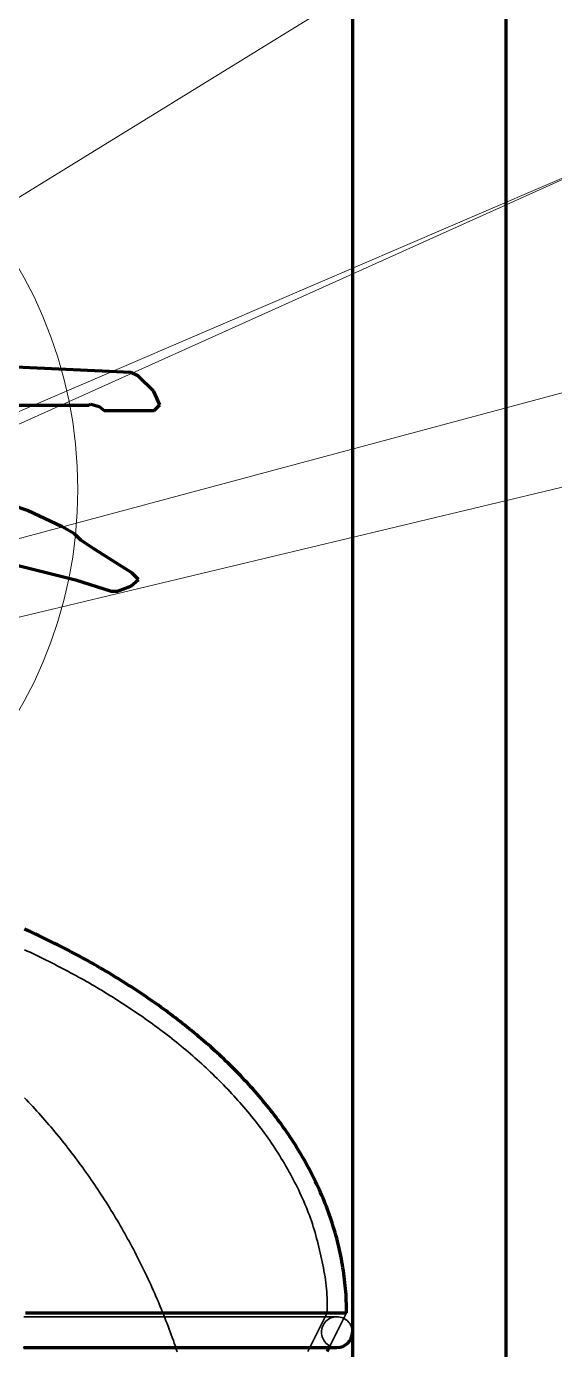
# Model space of a CAD drawing. Header units: millimetres. Extents: x 0 to 2208, y 0 to 420.
# Drawn here: x 99 to 107.76, y 204.35 to 226.29 of the extents above; entities that cross this region are included whole.
import ezdxf

# ---------------------------------------------------------------- set-up
doc = ezdxf.new("R2010")
doc.units = ezdxf.units.MM
doc.linetypes.add('IRAM-E-TRAZOS', pattern=[5, 4, -1])
for name, color, linetype, lineweight in [('01-VISIBLE', 7, 'CONTINUOUS', 70), ('02-OCULTA', 4, 'IRAM-E-TRAZOS', 35), ('08-FINA', 5, 'CONTINUOUS', 18)]:
    doc.layers.add(name, color=color, linetype=linetype, lineweight=lineweight)

msp = doc.modelspace()

# ---------------------------------------------------------------- linework, layer by layer
at = {"layer": '01-VISIBLE'}
for p, q in [((104.409, 232.728), (104.409, 191.816)), ((106.949, 232.728), (106.949, 191.816)), ((100.729, 220.549), (98.578, 220.65)), ((100.847, 220.498), (100.729, 220.549)), ((101.11, 220.236), (100.847, 220.498)), ((101.211, 220.015), (101.11, 220.236)), ((93.261, 220.007), (100.034, 220.007)), ((100.034, 220.007), (100.068, 220.024)), ((100.068, 220.024), (100.204, 219.99)), ((100.204, 219.99), (100.288, 219.922)), ((100.288, 219.922), (101.118, 219.922)), ((101.118, 219.922), (101.211, 220.015)), ((99.018, 218.263), (98.561, 218.415)), ((99.594, 217.992), (99.018, 218.263)), ((99.797, 217.873), (99.594, 217.992)), ((99.899, 217.772), (99.797, 217.873)), ((100.102, 217.636), (99.899, 217.772)), ((100.746, 217.23), (100.102, 217.636)), ((98.731, 217.382), (99.814, 217.111)), ((100.856, 217.12), (100.746, 217.23)), ((99.814, 217.111), (100.407, 216.925)), ((100.509, 216.925), (100.729, 217.01)), ((100.729, 217.01), (100.856, 217.12)), ((100.407, 216.925), (100.509, 216.925)), ((103.989, 204.316), (104.021, 204.38))]:
    msp.add_line(p, q, dxfattribs=at)
for points in [[(104.309, 204.956), (104.309, 205.006), (104.308, 205.056), (104.307, 205.106), (104.305, 205.156), (104.302, 205.206), (104.3, 205.256), (104.296, 205.306), (104.292, 205.356), (104.288, 205.406), (104.282, 205.456), (104.277, 205.506), (104.271, 205.556), (104.264, 205.605), (104.257, 205.655), (104.249, 205.705), (104.241, 205.754), (104.232, 205.803), (104.223, 205.853), (104.213, 205.902), (104.203, 205.951), (104.193, 206), (104.181, 206.049), (104.17, 206.097), (104.157, 206.146), (104.145, 206.195), (104.132, 206.243), (104.118, 206.291), (104.104, 206.339), (104.089, 206.387), (104.074, 206.435), (104.059, 206.483), (104.043, 206.53), (104.026, 206.578), (104.01, 206.625), (103.992, 206.672), (103.974, 206.719), (103.956, 206.765), (103.938, 206.812), (103.919, 206.858), (103.899, 206.904), (103.879, 206.95), (103.859, 206.996), (103.838, 207.042), (103.817, 207.087), (103.795, 207.133), (103.773, 207.178), (103.751, 207.223), (103.728, 207.267), (103.705, 207.312), (103.682, 207.356), (103.658, 207.4), (103.634, 207.444), (103.609, 207.488), (103.584, 207.531), (103.559, 207.574), (103.534, 207.618), (103.508, 207.66), (103.481, 207.703), (103.455, 207.746), (103.428, 207.788), (103.4, 207.83), (103.373, 207.872), (103.345, 207.913), (103.317, 207.955), (103.288, 207.996), (103.259, 208.037), (103.23, 208.078), (103.201, 208.118), (103.171, 208.159), (103.141, 208.199), (103.111, 208.239), (103.08, 208.278), (103.049, 208.318), (103.018, 208.357), (102.987, 208.396), (102.955, 208.435), (102.923, 208.474), (102.891, 208.512), (102.858, 208.55), (102.826, 208.588), (102.793, 208.626), (102.76, 208.664), (102.726, 208.701), (102.692, 208.738), (102.659, 208.775), (102.624, 208.812), (102.59, 208.848), (102.556, 208.885), (102.521, 208.921), (102.486, 208.957), (102.451, 208.992), (102.415, 209.028), (102.38, 209.063), (102.344, 209.098), (102.308, 209.133), (102.272, 209.168), (102.235, 209.202), (102.199, 209.236), (102.162, 209.27), (102.125, 209.304), (102.088, 209.338), (102.05, 209.371), (102.013, 209.404), (101.975, 209.437), (101.937, 209.47), (101.899, 209.503), (101.861, 209.535), (101.823, 209.568), (101.784, 209.6), (101.745, 209.631), (101.706, 209.663), (101.667, 209.695), (101.628, 209.726), (101.589, 209.757), (101.549, 209.788), (101.51, 209.818), (101.47, 209.849), (101.43, 209.879), (101.39, 209.909), (101.35, 209.939), (101.31, 209.969), (101.269, 209.999), (101.228, 210.028), (101.188, 210.057), (101.147, 210.086), (101.106, 210.115), (101.065, 210.144), (101.023, 210.172), (100.982, 210.2), (100.941, 210.229), (100.899, 210.256), (100.857, 210.284), (100.815, 210.312), (100.773, 210.339), (100.731, 210.366), (100.689, 210.393), (100.647, 210.42), (100.604, 210.447), (100.562, 210.474), (100.519, 210.5), (100.476, 210.526), (100.434, 210.552), (100.391, 210.578), (100.348, 210.604), (100.304, 210.629), (100.261, 210.654), (100.218, 210.68), (100.174, 210.705), (100.131, 210.729), (100.087, 210.754), (100.044, 210.779), (100, 210.803), (99.956, 210.827), (99.912, 210.851), (99.868, 210.875), (99.824, 210.899), (99.779, 210.922), (99.735, 210.946), (99.691, 210.969), (99.646, 210.992), (99.601, 211.015), (99.557, 211.038), (99.512, 211.06), (99.467, 211.083), (99.422, 211.105), (99.377, 211.127), (99.332, 211.149), (99.287, 211.171), (99.242, 211.192), (99.197, 211.214), (99.151, 211.235), (99.106, 211.257), (99.06, 211.278), (99.015, 211.298), (98.969, 211.319)], [(98.986, 204.956), (99.056, 204.956), (99.125, 204.956), (99.194, 204.956), (99.263, 204.956), (99.332, 204.956), (99.401, 204.956), (99.47, 204.956), (99.539, 204.956), (99.609, 204.956), (99.678, 204.956), (99.747, 204.956), (99.816, 204.956), (99.885, 204.956), (99.954, 204.956), (100.023, 204.956), (100.092, 204.956), (100.162, 204.956), (100.231, 204.956), (100.3, 204.956), (100.369, 204.956), (100.438, 204.956), (100.507, 204.956), (100.576, 204.956), (100.645, 204.956), (100.715, 204.956), (100.784, 204.956), (100.853, 204.956), (100.922, 204.956), (100.991, 204.956), (101.06, 204.956), (101.129, 204.956), (101.198, 204.956), (101.268, 204.956), (101.337, 204.956), (101.406, 204.956), (101.475, 204.956), (101.544, 204.956), (101.613, 204.956), (101.682, 204.956), (101.751, 204.956), (101.821, 204.956), (101.89, 204.956), (101.959, 204.956), (102.028, 204.956), (102.097, 204.956), (102.166, 204.956), (102.235, 204.956), (102.304, 204.956), (102.374, 204.956), (102.443, 204.956), (102.512, 204.956), (102.581, 204.956), (102.65, 204.956), (102.719, 204.956), (102.788, 204.956), (102.857, 204.956), (102.927, 204.956), (102.996, 204.956), (103.065, 204.956), (103.134, 204.956), (103.203, 204.956), (103.272, 204.956), (103.341, 204.956), (103.41, 204.956), (103.48, 204.956), (103.549, 204.956), (103.618, 204.956), (103.687, 204.956), (103.756, 204.956), (103.825, 204.956), (103.894, 204.956), (103.963, 204.956), (104.033, 204.956), (104.102, 204.956), (104.171, 204.956), (104.24, 204.956), (104.309, 204.956)], [(98.956, 204.38), (99.025, 204.38), (99.093, 204.38), (99.161, 204.38), (99.23, 204.38), (99.298, 204.38), (99.366, 204.38), (99.435, 204.38), (99.503, 204.38), (99.571, 204.38), (99.64, 204.38), (99.708, 204.38), (99.776, 204.38), (99.845, 204.38), (99.913, 204.38), (99.981, 204.38), (100.05, 204.38), (100.118, 204.38), (100.186, 204.38), (100.255, 204.38), (100.323, 204.38), (100.391, 204.38), (100.46, 204.38), (100.528, 204.38), (100.596, 204.38), (100.664, 204.38), (100.733, 204.38), (100.801, 204.38), (100.869, 204.38), (100.938, 204.38), (101.006, 204.38), (101.074, 204.38), (101.143, 204.38), (101.211, 204.38), (101.279, 204.38), (101.348, 204.38), (101.416, 204.38), (101.484, 204.38), (101.553, 204.38), (101.621, 204.38), (101.689, 204.38), (101.758, 204.38), (101.826, 204.38), (101.894, 204.38), (101.963, 204.38), (102.031, 204.38), (102.099, 204.38), (102.168, 204.38), (102.236, 204.38), (102.304, 204.38), (102.373, 204.38), (102.441, 204.38), (102.509, 204.38), (102.578, 204.38), (102.646, 204.38), (102.714, 204.38), (102.783, 204.38), (102.851, 204.38), (102.919, 204.38), (102.988, 204.38), (103.056, 204.38), (103.124, 204.38), (103.193, 204.38), (103.261, 204.38), (103.329, 204.38), (103.397, 204.38), (103.466, 204.38), (103.534, 204.38), (103.602, 204.38), (103.671, 204.38), (103.739, 204.38), (103.807, 204.38), (103.876, 204.38), (103.944, 204.38), (104.012, 204.38), (104.081, 204.38), (104.149, 204.38)], [(104.021, 204.38), (104.042, 204.38), (104.064, 204.38), (104.085, 204.38), (104.106, 204.38), (104.128, 204.38), (104.149, 204.38)]]:
    msp.add_lwpolyline(points, dxfattribs=at)
msp.add_arc((104.149, 204.636), 0.256, -90, 0, dxfattribs=at)
at = {"layer": '02-OCULTA'}
for p, q in [((100.729, 220.549), (98.578, 220.65)), ((100.847, 220.498), (100.729, 220.549)), ((101.11, 220.236), (100.847, 220.498)), ((101.211, 220.015), (101.11, 220.236)), ((93.261, 220.007), (100.034, 220.007)), ((100.034, 220.007), (100.068, 220.024)), ((100.068, 220.024), (100.204, 219.99)), ((100.204, 219.99), (100.288, 219.922)), ((100.288, 219.922), (101.118, 219.922)), ((101.118, 219.922), (101.211, 220.015)), ((99.018, 218.263), (98.561, 218.415)), ((99.594, 217.992), (99.018, 218.263)), ((99.797, 217.873), (99.594, 217.992)), ((99.899, 217.772), (99.797, 217.873)), ((100.102, 217.636), (99.899, 217.772)), ((100.746, 217.23), (100.102, 217.636)), ((98.731, 217.382), (99.814, 217.111)), ((100.856, 217.12), (100.746, 217.23)), ((99.814, 217.111), (100.407, 216.925)), ((100.509, 216.925), (100.729, 217.01)), ((100.729, 217.01), (100.856, 217.12)), ((100.407, 216.925), (100.509, 216.925)), ((103.989, 204.956), (103.669, 204.316)), ((104.021, 204.38), (104.309, 204.956))]:
    msp.add_line(p, q, dxfattribs=at)
for points in [[(98.968, 210.978), (99.013, 210.957), (99.059, 210.936), (99.104, 210.914), (99.149, 210.893), (99.194, 210.871), (99.239, 210.849), (99.284, 210.827), (99.329, 210.805), (99.374, 210.782), (99.419, 210.76), (99.464, 210.737), (99.508, 210.714), (99.553, 210.691), (99.597, 210.668), (99.642, 210.645), (99.686, 210.621), (99.73, 210.597), (99.774, 210.574), (99.818, 210.55), (99.862, 210.525), (99.906, 210.501), (99.95, 210.477), (99.993, 210.452), (100.037, 210.427), (100.08, 210.402), (100.124, 210.377), (100.167, 210.351), (100.21, 210.326), (100.253, 210.3), (100.296, 210.274), (100.339, 210.248), (100.382, 210.222), (100.424, 210.195), (100.467, 210.169), (100.509, 210.142), (100.551, 210.115), (100.594, 210.088), (100.636, 210.061), (100.678, 210.033), (100.719, 210.005), (100.761, 209.977), (100.803, 209.949), (100.844, 209.921), (100.885, 209.893), (100.927, 209.864), (100.968, 209.835), (101.008, 209.806), (101.049, 209.777), (101.09, 209.748), (101.13, 209.718), (101.171, 209.688), (101.211, 209.658), (101.251, 209.628), (101.291, 209.598), (101.331, 209.567), (101.37, 209.537), (101.41, 209.506), (101.449, 209.474), (101.488, 209.443), (101.527, 209.412), (101.566, 209.38), (101.604, 209.348), (101.643, 209.316), (101.681, 209.283), (101.719, 209.251), (101.757, 209.218), (101.795, 209.185), (101.833, 209.152), (101.87, 209.118), (101.907, 209.085), (101.944, 209.051), (101.981, 209.017), (102.018, 208.983), (102.054, 208.948), (102.09, 208.913), (102.126, 208.878), (102.162, 208.843), (102.198, 208.808), (102.233, 208.772), (102.268, 208.737), (102.303, 208.701), (102.338, 208.665), (102.372, 208.628), (102.406, 208.591), (102.44, 208.555), (102.474, 208.518), (102.508, 208.48), (102.541, 208.443), (102.574, 208.405), (102.607, 208.367), (102.639, 208.329), (102.672, 208.29), (102.704, 208.252), (102.735, 208.213), (102.767, 208.174), (102.798, 208.135), (102.829, 208.095), (102.859, 208.055), (102.89, 208.015), (102.92, 207.975), (102.949, 207.935), (102.979, 207.894), (103.008, 207.853), (103.036, 207.812), (103.065, 207.771), (103.093, 207.729), (103.12, 207.687), (103.148, 207.645), (103.174, 207.603), (103.201, 207.56), (103.227, 207.518), (103.253, 207.475), (103.279, 207.432), (103.304, 207.388), (103.329, 207.345), (103.353, 207.301), (103.377, 207.257), (103.401, 207.213), (103.425, 207.169), (103.448, 207.124), (103.471, 207.079), (103.493, 207.035), (103.515, 206.989), (103.536, 206.944), (103.558, 206.899), (103.578, 206.853), (103.599, 206.807), (103.619, 206.761), (103.638, 206.715), (103.657, 206.668), (103.675, 206.622), (103.693, 206.575), (103.71, 206.528), (103.726, 206.48), (103.742, 206.433), (103.757, 206.385), (103.772, 206.337), (103.786, 206.289), (103.8, 206.241), (103.813, 206.192), (103.826, 206.144), (103.838, 206.095), (103.85, 206.047), (103.861, 205.998), (103.873, 205.949), (103.884, 205.9), (103.894, 205.851), (103.904, 205.802), (103.915, 205.753), (103.924, 205.704), (103.934, 205.654), (103.943, 205.605), (103.952, 205.556), (103.96, 205.506), (103.967, 205.457), (103.973, 205.407), (103.977, 205.357), (103.981, 205.307), (103.983, 205.257), (103.985, 205.207), (103.987, 205.156), (103.988, 205.106), (103.989, 205.056), (103.989, 205.006), (103.989, 204.956)], [(98.967, 208.523), (99.002, 208.487), (99.036, 208.45), (99.07, 208.414), (99.104, 208.377), (99.138, 208.34), (99.172, 208.303), (99.205, 208.266), (99.238, 208.228), (99.272, 208.191), (99.305, 208.153), (99.337, 208.115), (99.37, 208.077), (99.402, 208.039), (99.435, 208.001), (99.467, 207.962), (99.499, 207.924), (99.531, 207.885), (99.562, 207.846), (99.594, 207.807), (99.625, 207.768), (99.656, 207.729), (99.687, 207.69), (99.718, 207.65), (99.748, 207.61), (99.779, 207.571), (99.809, 207.531), (99.839, 207.491), (99.869, 207.45), (99.898, 207.41), (99.928, 207.37), (99.957, 207.329), (99.986, 207.288), (100.015, 207.247), (100.044, 207.206), (100.072, 207.165), (100.101, 207.124), (100.129, 207.083), (100.157, 207.041), (100.185, 207), (100.213, 206.958), (100.24, 206.916), (100.267, 206.874), (100.295, 206.832), (100.321, 206.79), (100.348, 206.747), (100.375, 206.705), (100.401, 206.662), (100.427, 206.62), (100.453, 206.577), (100.479, 206.534), (100.505, 206.491), (100.53, 206.448), (100.555, 206.404), (100.58, 206.361), (100.605, 206.318), (100.63, 206.274), (100.654, 206.23), (100.678, 206.186), (100.702, 206.143), (100.726, 206.099), (100.75, 206.054), (100.773, 206.01), (100.797, 205.966), (100.82, 205.921), (100.843, 205.877), (100.865, 205.832), (100.888, 205.788), (100.91, 205.743), (100.932, 205.698), (100.954, 205.653), (100.976, 205.608), (100.997, 205.562), (101.019, 205.517), (101.04, 205.472), (101.061, 205.426), (101.081, 205.381), (101.102, 205.335), (101.122, 205.289), (101.142, 205.243), (101.162, 205.197), (101.182, 205.151), (101.201, 205.105), (101.22, 205.059), (101.24, 205.013), (101.258, 204.966), (101.277, 204.92), (101.295, 204.873), (101.314, 204.826), (101.332, 204.78), (101.35, 204.733), (101.367, 204.686), (101.385, 204.639), (101.402, 204.592), (101.419, 204.545), (101.436, 204.498), (101.452, 204.451), (101.469, 204.403), (101.485, 204.356), (101.501, 204.308)], [(98.967, 208.523), (99.002, 208.487), (99.036, 208.45), (99.07, 208.414), (99.104, 208.377), (99.138, 208.34), (99.172, 208.303), (99.205, 208.266), (99.238, 208.228), (99.272, 208.191), (99.305, 208.153), (99.337, 208.115), (99.37, 208.077), (99.402, 208.039), (99.435, 208.001), (99.467, 207.962), (99.499, 207.924), (99.531, 207.885), (99.562, 207.846), (99.594, 207.807), (99.625, 207.768), (99.656, 207.729), (99.687, 207.69), (99.718, 207.65), (99.748, 207.61), (99.779, 207.571), (99.809, 207.531), (99.839, 207.491), (99.869, 207.45), (99.898, 207.41), (99.928, 207.37), (99.957, 207.329), (99.986, 207.288), (100.015, 207.247), (100.044, 207.206), (100.072, 207.165), (100.101, 207.124), (100.129, 207.083), (100.157, 207.041), (100.185, 207), (100.213, 206.958), (100.24, 206.916), (100.267, 206.874), (100.295, 206.832), (100.321, 206.79), (100.348, 206.747), (100.375, 206.705), (100.401, 206.662), (100.427, 206.62), (100.453, 206.577), (100.479, 206.534), (100.505, 206.491), (100.53, 206.448), (100.555, 206.404), (100.58, 206.361), (100.605, 206.318), (100.63, 206.274), (100.654, 206.23), (100.678, 206.186), (100.702, 206.143), (100.726, 206.099), (100.75, 206.054), (100.773, 206.01), (100.797, 205.966), (100.82, 205.921), (100.843, 205.877), (100.865, 205.832), (100.888, 205.788), (100.91, 205.743), (100.932, 205.698), (100.954, 205.653), (100.976, 205.608), (100.997, 205.562), (101.019, 205.517), (101.04, 205.472), (101.061, 205.426), (101.081, 205.381), (101.102, 205.335), (101.122, 205.289), (101.142, 205.243), (101.162, 205.197), (101.182, 205.151), (101.201, 205.105), (101.22, 205.059), (101.24, 205.013), (101.258, 204.966), (101.277, 204.92), (101.295, 204.873), (101.314, 204.826), (101.332, 204.78), (101.35, 204.733), (101.367, 204.686), (101.385, 204.639), (101.402, 204.592), (101.419, 204.545), (101.436, 204.498), (101.452, 204.451), (101.469, 204.403), (101.485, 204.356), (101.501, 204.308)], [(98.967, 208.523), (99.002, 208.487), (99.036, 208.45), (99.07, 208.414), (99.104, 208.377), (99.138, 208.34), (99.172, 208.303), (99.205, 208.266), (99.238, 208.228), (99.272, 208.191), (99.305, 208.153), (99.337, 208.115), (99.37, 208.077), (99.402, 208.039), (99.435, 208.001), (99.467, 207.962), (99.499, 207.924), (99.531, 207.885), (99.562, 207.846), (99.594, 207.807), (99.625, 207.768), (99.656, 207.729), (99.687, 207.69), (99.718, 207.65), (99.748, 207.61), (99.779, 207.571), (99.809, 207.531), (99.839, 207.491), (99.869, 207.45), (99.898, 207.41), (99.928, 207.37), (99.957, 207.329), (99.986, 207.288), (100.015, 207.247), (100.044, 207.206), (100.072, 207.165), (100.101, 207.124), (100.129, 207.083), (100.157, 207.041), (100.185, 207), (100.213, 206.958), (100.24, 206.916), (100.267, 206.874), (100.295, 206.832), (100.321, 206.79), (100.348, 206.747), (100.375, 206.705), (100.401, 206.662), (100.427, 206.62), (100.453, 206.577), (100.479, 206.534), (100.505, 206.491), (100.53, 206.448), (100.555, 206.404), (100.58, 206.361), (100.605, 206.318), (100.63, 206.274), (100.654, 206.23), (100.678, 206.186), (100.702, 206.143), (100.726, 206.099), (100.75, 206.054), (100.773, 206.01), (100.797, 205.966), (100.82, 205.921), (100.843, 205.877), (100.865, 205.832), (100.888, 205.788), (100.91, 205.743), (100.932, 205.698), (100.954, 205.653), (100.976, 205.608), (100.997, 205.562), (101.019, 205.517), (101.04, 205.472), (101.061, 205.426), (101.081, 205.381), (101.102, 205.335), (101.122, 205.289), (101.142, 205.243), (101.162, 205.197), (101.182, 205.151), (101.201, 205.105), (101.22, 205.059), (101.24, 205.013), (101.258, 204.966), (101.277, 204.92), (101.295, 204.873), (101.314, 204.826), (101.332, 204.78), (101.35, 204.733), (101.367, 204.686), (101.385, 204.639), (101.402, 204.592), (101.419, 204.545), (101.436, 204.498), (101.452, 204.451), (101.469, 204.403), (101.485, 204.356), (101.501, 204.308)], [(104.309, 204.956), (104.24, 204.956), (104.171, 204.956), (104.102, 204.956), (104.033, 204.956), (103.963, 204.956), (103.894, 204.956), (103.825, 204.956), (103.756, 204.956), (103.687, 204.956), (103.618, 204.956), (103.549, 204.956), (103.48, 204.956), (103.41, 204.956), (103.341, 204.956), (103.272, 204.956), (103.203, 204.956), (103.134, 204.956), (103.065, 204.956), (102.996, 204.956), (102.927, 204.956), (102.857, 204.956), (102.788, 204.956), (102.719, 204.956), (102.65, 204.956), (102.581, 204.956), (102.512, 204.956), (102.443, 204.956), (102.374, 204.956), (102.304, 204.956), (102.235, 204.956), (102.166, 204.956), (102.097, 204.956), (102.028, 204.956), (101.959, 204.956), (101.89, 204.956), (101.821, 204.956), (101.751, 204.956), (101.682, 204.956), (101.613, 204.956), (101.544, 204.956), (101.475, 204.956), (101.406, 204.956), (101.337, 204.956), (101.268, 204.956), (101.198, 204.956), (101.129, 204.956), (101.06, 204.956), (100.991, 204.956), (100.922, 204.956), (100.853, 204.956), (100.784, 204.956), (100.715, 204.956), (100.645, 204.956), (100.576, 204.956), (100.507, 204.956), (100.438, 204.956), (100.369, 204.956), (100.3, 204.956), (100.231, 204.956), (100.162, 204.956), (100.092, 204.956), (100.023, 204.956), (99.954, 204.956), (99.885, 204.956), (99.816, 204.956), (99.747, 204.956), (99.678, 204.956), (99.609, 204.956), (99.539, 204.956), (99.47, 204.956), (99.401, 204.956), (99.332, 204.956), (99.263, 204.956), (99.194, 204.956), (99.125, 204.956), (99.056, 204.956), (98.986, 204.956)], [(103.989, 204.956), (103.922, 204.956), (103.854, 204.956), (103.786, 204.956), (103.719, 204.956), (103.651, 204.956), (103.584, 204.956), (103.516, 204.956), (103.449, 204.956), (103.381, 204.956), (103.314, 204.956), (103.246, 204.956), (103.179, 204.956), (103.111, 204.956), (103.044, 204.956), (102.976, 204.956), (102.909, 204.956), (102.841, 204.956), (102.774, 204.956), (102.706, 204.956), (102.639, 204.956), (102.571, 204.956), (102.504, 204.956), (102.436, 204.956), (102.368, 204.956), (102.301, 204.956), (102.233, 204.956), (102.166, 204.956), (102.098, 204.956), (102.031, 204.956), (101.963, 204.956), (101.896, 204.956), (101.828, 204.956), (101.761, 204.956), (101.693, 204.956), (101.626, 204.956), (101.558, 204.956), (101.491, 204.956), (101.423, 204.956), (101.356, 204.956), (101.288, 204.956), (101.221, 204.956), (101.153, 204.956), (101.085, 204.956), (101.018, 204.956), (100.95, 204.956), (100.883, 204.956), (100.815, 204.956), (100.748, 204.956), (100.68, 204.956), (100.613, 204.956), (100.545, 204.956), (100.478, 204.956), (100.41, 204.956), (100.343, 204.956), (100.275, 204.956), (100.208, 204.956), (100.14, 204.956), (100.073, 204.956), (100.005, 204.956), (99.938, 204.956), (99.87, 204.956), (99.803, 204.956), (99.735, 204.956), (99.667, 204.956), (99.6, 204.956), (99.532, 204.956), (99.465, 204.956), (99.397, 204.956), (99.33, 204.956), (99.262, 204.956), (99.195, 204.956), (99.127, 204.956), (99.06, 204.956), (98.992, 204.956)], [(98.992, 204.956), (99.06, 204.956), (99.127, 204.956), (99.195, 204.956), (99.262, 204.956), (99.33, 204.956), (99.397, 204.956), (99.465, 204.956), (99.532, 204.956), (99.6, 204.956), (99.667, 204.956), (99.735, 204.956), (99.803, 204.956), (99.87, 204.956), (99.938, 204.956), (100.005, 204.956), (100.073, 204.956), (100.14, 204.956), (100.208, 204.956), (100.275, 204.956), (100.343, 204.956), (100.41, 204.956), (100.478, 204.956), (100.545, 204.956), (100.613, 204.956), (100.68, 204.956), (100.748, 204.956), (100.815, 204.956), (100.883, 204.956), (100.95, 204.956), (101.018, 204.956), (101.085, 204.956), (101.153, 204.956), (101.221, 204.956), (101.288, 204.956), (101.356, 204.956), (101.423, 204.956), (101.491, 204.956), (101.558, 204.956), (101.626, 204.956), (101.693, 204.956), (101.761, 204.956), (101.828, 204.956), (101.896, 204.956), (101.963, 204.956), (102.031, 204.956), (102.098, 204.956), (102.166, 204.956), (102.233, 204.956), (102.301, 204.956), (102.368, 204.956), (102.436, 204.956), (102.504, 204.956), (102.571, 204.956), (102.639, 204.956), (102.706, 204.956), (102.774, 204.956), (102.841, 204.956), (102.909, 204.956), (102.976, 204.956), (103.044, 204.956), (103.111, 204.956), (103.179, 204.956), (103.246, 204.956), (103.314, 204.956), (103.381, 204.956), (103.449, 204.956), (103.516, 204.956), (103.584, 204.956), (103.651, 204.956), (103.719, 204.956), (103.786, 204.956), (103.854, 204.956), (103.922, 204.956), (103.989, 204.956)], [(104.149, 204.892), (104.081, 204.892), (104.012, 204.892), (103.944, 204.892), (103.876, 204.892), (103.807, 204.892), (103.739, 204.892), (103.671, 204.892), (103.602, 204.892), (103.534, 204.892), (103.466, 204.892), (103.397, 204.892), (103.329, 204.892), (103.261, 204.892), (103.193, 204.892), (103.124, 204.892), (103.056, 204.892), (102.988, 204.892), (102.919, 204.892), (102.851, 204.892), (102.783, 204.892), (102.714, 204.892), (102.646, 204.892), (102.578, 204.892), (102.509, 204.892), (102.441, 204.892), (102.373, 204.892), (102.304, 204.892), (102.236, 204.892), (102.168, 204.892), (102.099, 204.892), (102.031, 204.892), (101.963, 204.892), (101.894, 204.892), (101.826, 204.892), (101.758, 204.892), (101.689, 204.892), (101.621, 204.892), (101.553, 204.892), (101.484, 204.892), (101.416, 204.892), (101.348, 204.892), (101.279, 204.892), (101.211, 204.892), (101.143, 204.892), (101.074, 204.892), (101.006, 204.892), (100.938, 204.892), (100.869, 204.892), (100.801, 204.892), (100.733, 204.892), (100.664, 204.892), (100.596, 204.892), (100.528, 204.892), (100.46, 204.892), (100.391, 204.892), (100.323, 204.892), (100.255, 204.892), (100.186, 204.892), (100.118, 204.892), (100.05, 204.892), (99.981, 204.892), (99.913, 204.892), (99.845, 204.892), (99.776, 204.892), (99.708, 204.892), (99.64, 204.892), (99.571, 204.892), (99.503, 204.892), (99.435, 204.892), (99.366, 204.892), (99.298, 204.892), (99.23, 204.892), (99.161, 204.892), (99.093, 204.892), (99.025, 204.892), (98.956, 204.892)], [(104.149, 204.892), (104.081, 204.892), (104.013, 204.892), (103.944, 204.892), (103.876, 204.892), (103.808, 204.892), (103.739, 204.892), (103.671, 204.892), (103.603, 204.892), (103.534, 204.892), (103.466, 204.892), (103.398, 204.892), (103.329, 204.892), (103.261, 204.892), (103.193, 204.892), (103.124, 204.892), (103.056, 204.892), (102.988, 204.892), (102.919, 204.892), (102.851, 204.892), (102.783, 204.892), (102.714, 204.892), (102.646, 204.892), (102.578, 204.892), (102.509, 204.892), (102.441, 204.892), (102.373, 204.892), (102.304, 204.892), (102.236, 204.892), (102.168, 204.892), (102.099, 204.892), (102.031, 204.892), (101.963, 204.892), (101.894, 204.892), (101.826, 204.892), (101.758, 204.892), (101.69, 204.892), (101.621, 204.892), (101.553, 204.892), (101.485, 204.892), (101.416, 204.892), (101.348, 204.892), (101.28, 204.892), (101.211, 204.892), (101.143, 204.892), (101.075, 204.892), (101.006, 204.892), (100.938, 204.892), (100.87, 204.892), (100.801, 204.892), (100.733, 204.892), (100.665, 204.892), (100.596, 204.892), (100.528, 204.892), (100.46, 204.892), (100.391, 204.892), (100.323, 204.892), (100.255, 204.892), (100.186, 204.892), (100.118, 204.892), (100.05, 204.892), (99.981, 204.892), (99.913, 204.892), (99.845, 204.892), (99.776, 204.892), (99.708, 204.892), (99.64, 204.892), (99.571, 204.892), (99.503, 204.892), (99.435, 204.892), (99.366, 204.892), (99.298, 204.892), (99.23, 204.892), (99.161, 204.892), (99.093, 204.892), (99.025, 204.892), (98.956, 204.892)], [(98.945, 204.38), (99.012, 204.38), (99.08, 204.38), (99.148, 204.38), (99.215, 204.38), (99.283, 204.38), (99.351, 204.38), (99.418, 204.38), (99.486, 204.38), (99.554, 204.38), (99.622, 204.38), (99.689, 204.38), (99.757, 204.38), (99.825, 204.38), (99.892, 204.38), (99.96, 204.38), (100.028, 204.38), (100.095, 204.38), (100.163, 204.38), (100.231, 204.38), (100.298, 204.38), (100.366, 204.38), (100.434, 204.38), (100.501, 204.38), (100.569, 204.38), (100.637, 204.38), (100.704, 204.38), (100.772, 204.38), (100.84, 204.38), (100.908, 204.38), (100.975, 204.38), (101.043, 204.38), (101.111, 204.38), (101.178, 204.38), (101.246, 204.38), (101.314, 204.38), (101.381, 204.38), (101.449, 204.38), (101.517, 204.38), (101.584, 204.38), (101.652, 204.38), (101.72, 204.38), (101.787, 204.38), (101.855, 204.38), (101.923, 204.38), (101.991, 204.38), (102.058, 204.38), (102.126, 204.38), (102.194, 204.38), (102.261, 204.38), (102.329, 204.38), (102.397, 204.38), (102.464, 204.38), (102.532, 204.38), (102.6, 204.38), (102.667, 204.38), (102.735, 204.38), (102.803, 204.38), (102.87, 204.38), (102.938, 204.38), (103.006, 204.38), (103.073, 204.38), (103.141, 204.38), (103.209, 204.38), (103.277, 204.38), (103.344, 204.38), (103.412, 204.38), (103.48, 204.38), (103.547, 204.38), (103.615, 204.38), (103.683, 204.38), (103.75, 204.38), (103.818, 204.38), (103.886, 204.38), (103.953, 204.38), (104.021, 204.38)]]:
    msp.add_lwpolyline(points, dxfattribs=at)
msp.add_arc((104.149, 204.636), 0.256, 0, -90, dxfattribs=at)
at = {"layer": '08-FINA'}
for p, q in [((130.078, 242.669), (90.484, 218.291)), ((139.836, 238.125), (94.124, 217.561)), ((129.809, 233.188), (90.484, 216.301)), ((139.621, 228.73), (92.322, 216.042)), ((129.594, 223.836), (90.484, 214.491))]:
    msp.add_line(p, q, dxfattribs=at)
msp.add_circle((92.484, 218.612), 7.367, dxfattribs=at)

doc.saveas('drawing.dxf')
